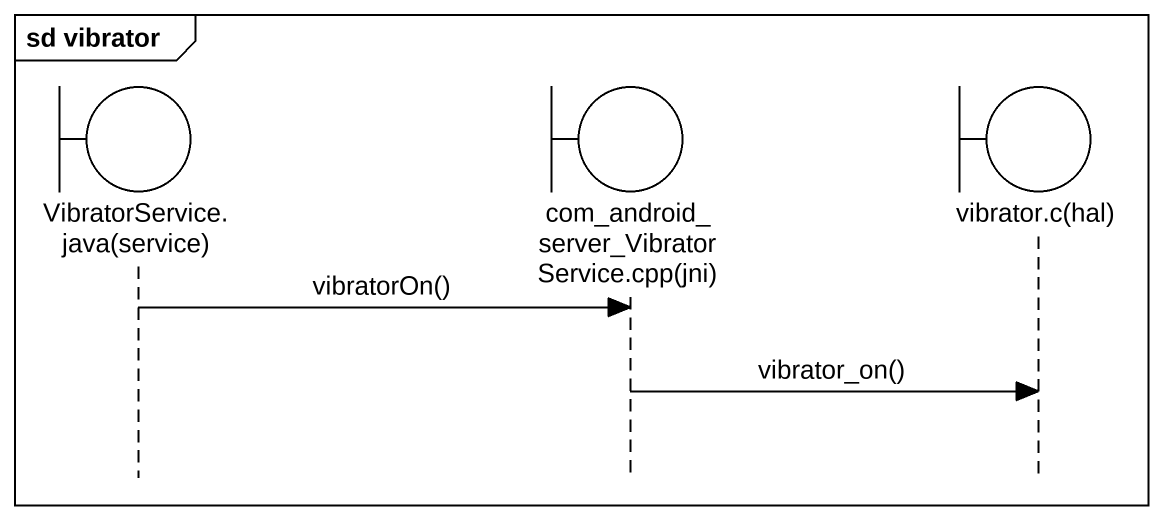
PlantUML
@startuml
mainframe sd vibrator
hide footbox
boundary "VibratorService.java(service)" as VibratorService_java_service
boundary "com_android_server_VibratorService.cpp(jni)" as com_android_server
boundary "vibrator.c(hal)" as vibrator_c_hal

VibratorService_java_service -> com_android_server : vibratorOn()
com_android_server -> vibrator_c_hal : vibrator_on()
@enduml
